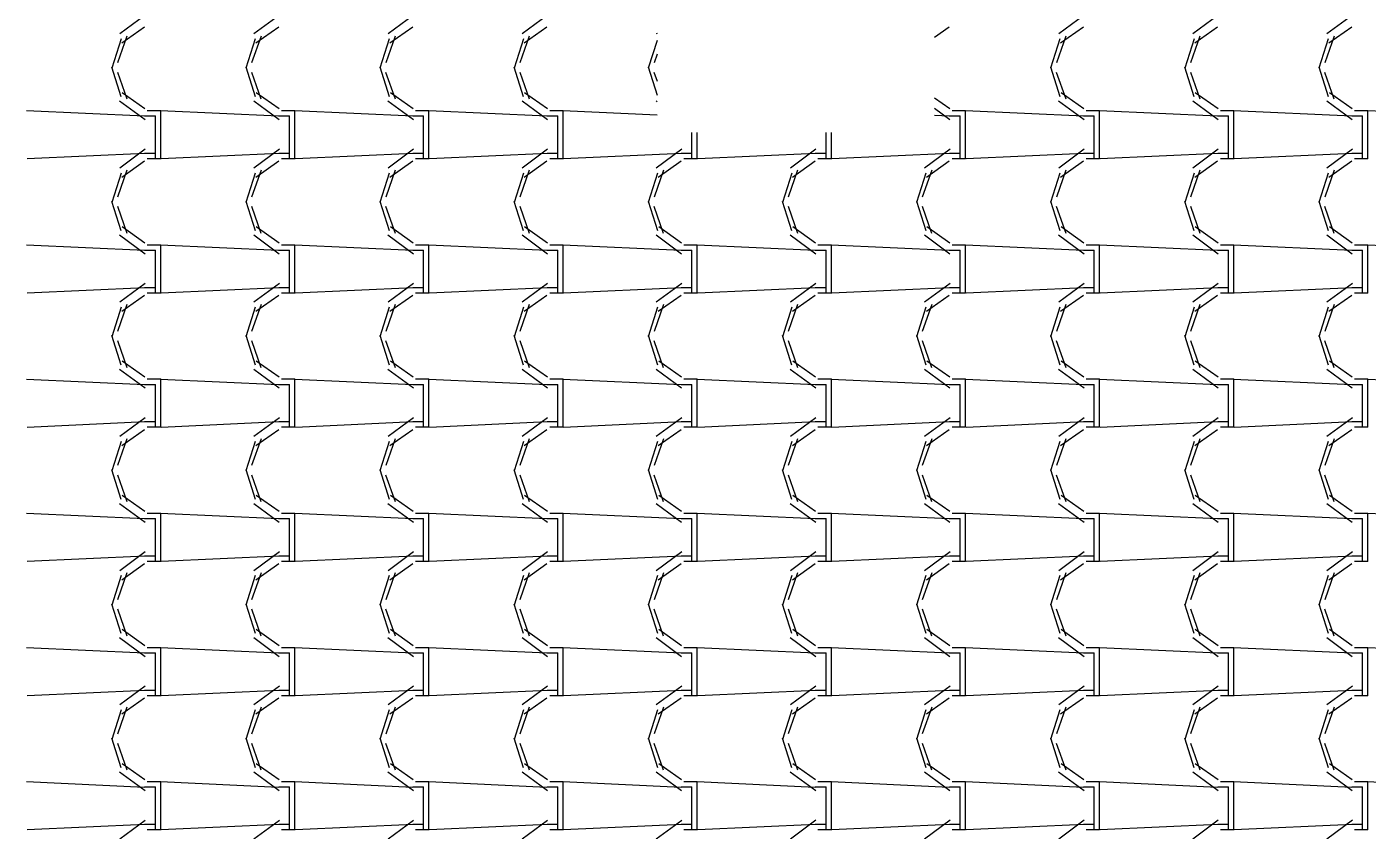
# Model space of a CAD drawing. Header units: millimetres. Extents: x -336 to -33, y -135 to 770.
# Drawn here: x -173.451 to -170.451, y 719.578 to 721.376 of the extents above; entities that cross this region are included whole.
import ezdxf

# ---------------------------------------------------------------- set-up
doc = ezdxf.new("R2010")
doc.units = ezdxf.units.MM
doc.header["$LTSCALE"] = 50
doc.header["$MEASUREMENT"] = 0
doc.layers.add('-HIDRO', color=8, linetype='CONTINUOUS')

msp = doc.modelspace()

# ---------------------------------------------------------------- linework, layer by layer
at = {"layer": '-HIDRO', "linetype": 'Continuous'}
for p, q in [((-173.1863, 721.4019), (-173.2433, 721.3599)), ((-172.8863, 721.4019), (-172.9433, 721.3599)), ((-172.5863, 721.4019), (-172.6433, 721.3599)), ((-172.2863, 721.4019), (-172.3433, 721.3599)), ((-171.0863, 721.4019), (-171.1433, 721.3599)), ((-170.7863, 721.4019), (-170.8433, 721.3599)), ((-170.4863, 721.4019), (-170.5433, 721.3599)), ((-173.1879, 721.3752), (-173.2389, 721.3392)), ((-172.8879, 721.3752), (-172.9389, 721.3392)), ((-172.5879, 721.3752), (-172.6389, 721.3392)), ((-172.2879, 721.3752), (-172.3389, 721.3392)), ((-171.3879, 721.3751), (-171.4214, 721.3515)), ((-171.0879, 721.3751), (-171.1389, 721.3391)), ((-170.7879, 721.3751), (-170.8389, 721.3391)), ((-170.4879, 721.3751), (-170.5389, 721.3391)), ((-173.2404, 721.3489), (-173.2614, 721.2829)), ((-173.2274, 721.3549), (-173.2484, 721.2949)), ((-172.9404, 721.3489), (-172.9614, 721.2829)), ((-172.9274, 721.3549), (-172.9484, 721.2949)), ((-172.6404, 721.3489), (-172.6614, 721.2829)), ((-172.6274, 721.3549), (-172.6484, 721.2949)), ((-172.3404, 721.3489), (-172.3614, 721.2829)), ((-172.3274, 721.3549), (-172.3484, 721.2949)), ((-172.0416, 721.3451), (-172.0614, 721.2829)), ((-172.0416, 721.3611), (-172.0433, 721.3599)), ((-171.1404, 721.3489), (-171.1614, 721.2829)), ((-171.1274, 721.355), (-171.1484, 721.295)), ((-170.8404, 721.3489), (-170.8614, 721.2829)), ((-170.8274, 721.355), (-170.8484, 721.295)), ((-170.5404, 721.3489), (-170.5614, 721.2829)), ((-170.5274, 721.355), (-170.5484, 721.295)), ((-172.0416, 721.3142), (-172.0484, 721.2949)), ((-173.2617, 721.2861), (-173.2407, 721.2201)), ((-173.2487, 721.2745), (-173.2277, 721.2145)), ((-172.9617, 721.2861), (-172.9407, 721.2201)), ((-172.9487, 721.2745), (-172.9277, 721.2145)), ((-172.6617, 721.2861), (-172.6407, 721.2201)), ((-172.6487, 721.2745), (-172.6277, 721.2145)), ((-172.3617, 721.2861), (-172.3407, 721.2201)), ((-172.3487, 721.2745), (-172.3277, 721.2145)), ((-172.0617, 721.2861), (-172.0416, 721.2232)), ((-172.0487, 721.2745), (-172.0416, 721.2543)), ((-171.1617, 721.2861), (-171.1407, 721.2201)), ((-171.1487, 721.2745), (-171.1277, 721.2145)), ((-170.8617, 721.2861), (-170.8407, 721.2201)), ((-170.8487, 721.2745), (-170.8277, 721.2145)), ((-170.5617, 721.2861), (-170.5407, 721.2201)), ((-170.5487, 721.2745), (-170.5277, 721.2145)), ((-173.2379, 721.229), (-173.1869, 721.193)), ((-172.9379, 721.229), (-172.8869, 721.193)), ((-172.6379, 721.229), (-172.5869, 721.193)), ((-172.3379, 721.229), (-172.2869, 721.193)), ((-171.4214, 721.2173), (-171.3869, 721.193)), ((-171.1379, 721.229), (-171.0869, 721.193)), ((-170.8379, 721.229), (-170.7869, 721.193)), ((-170.5379, 721.229), (-170.4869, 721.193)), ((-173.188, 721.1757), (-173.452, 721.1877)), ((-173.2436, 721.2105), (-173.1866, 721.1685)), ((-173.1817, 721.1885), (-173.1517, 721.1885)), ((-172.888, 721.1757), (-173.152, 721.1877)), ((-173.1517, 721.0925), (-173.1517, 721.1885)), ((-172.9436, 721.2105), (-172.8866, 721.1685)), ((-172.8817, 721.1885), (-172.8517, 721.1885)), ((-172.588, 721.1757), (-172.852, 721.1877)), ((-172.8517, 721.0925), (-172.8517, 721.1885)), ((-172.6436, 721.2105), (-172.5866, 721.1685)), ((-172.5817, 721.1885), (-172.5517, 721.1885)), ((-172.288, 721.1757), (-172.552, 721.1877)), ((-172.5517, 721.0925), (-172.5517, 721.1885)), ((-172.3436, 721.2105), (-172.2866, 721.1685)), ((-172.2817, 721.1885), (-172.2517, 721.1885)), ((-172.0416, 721.1781), (-172.252, 721.1877)), ((-172.2517, 721.0925), (-172.2517, 721.1885)), ((-172.0436, 721.2105), (-172.0416, 721.209)), ((-171.4214, 721.194), (-171.3866, 721.1684)), ((-171.3817, 721.1885), (-171.3517, 721.1885)), ((-171.088, 721.1757), (-171.352, 721.1877)), ((-171.3517, 721.0925), (-171.3517, 721.1885)), ((-171.1436, 721.2104), (-171.0866, 721.1684)), ((-171.0817, 721.1885), (-171.0517, 721.1885)), ((-170.788, 721.1757), (-171.052, 721.1877)), ((-171.0517, 721.0925), (-171.0517, 721.1885)), ((-170.8436, 721.2104), (-170.7866, 721.1684)), ((-170.7817, 721.1885), (-170.7517, 721.1885)), ((-170.488, 721.1757), (-170.752, 721.1877)), ((-170.7517, 721.0925), (-170.7517, 721.1885)), ((-170.5436, 721.2104), (-170.4866, 721.1684)), ((-170.4817, 721.1885), (-170.4517, 721.1885)), ((-170.188, 721.1757), (-170.452, 721.1877)), ((-170.4517, 721.0925), (-170.4517, 721.1885)), ((-173.1877, 721.1765), (-173.1637, 721.1765)), ((-173.1637, 721.0925), (-173.1637, 721.1765)), ((-172.8877, 721.1765), (-172.8637, 721.1765)), ((-172.8637, 721.0925), (-172.8637, 721.1765)), ((-172.5877, 721.1765), (-172.5637, 721.1765)), ((-172.5637, 721.0925), (-172.5637, 721.1765)), ((-172.2877, 721.1765), (-172.2637, 721.1765)), ((-172.2637, 721.0925), (-172.2637, 721.1765)), ((-171.388, 721.1757), (-171.4214, 721.1772)), ((-171.3877, 721.1765), (-171.3637, 721.1765)), ((-171.3637, 721.0925), (-171.3637, 721.1765)), ((-171.0877, 721.1765), (-171.0637, 721.1765)), ((-171.0637, 721.0925), (-171.0637, 721.1765)), ((-170.7877, 721.1765), (-170.7637, 721.1765)), ((-170.7637, 721.0925), (-170.7637, 721.1765)), ((-170.4877, 721.1765), (-170.4637, 721.1765)), ((-170.4637, 721.0925), (-170.4637, 721.1765)), ((-171.9637, 721.0925), (-171.9637, 721.1396)), ((-171.9517, 721.0925), (-171.9517, 721.1396)), ((-171.6637, 721.0925), (-171.6637, 721.1396)), ((-171.6517, 721.0925), (-171.6517, 721.1396)), ((-173.1865, 721.0924), (-173.4505, 721.0804)), ((-173.1863, 721.1019), (-173.2433, 721.0599)), ((-173.1637, 721.0925), (-173.1877, 721.0925)), ((-173.1637, 721.0805), (-173.1637, 721.0925)), ((-173.1517, 721.0805), (-173.1517, 721.0925)), ((-172.8865, 721.0924), (-173.1505, 721.0804)), ((-172.8863, 721.1019), (-172.9433, 721.0599)), ((-172.8637, 721.0925), (-172.8877, 721.0925)), ((-172.8637, 721.0805), (-172.8637, 721.0925)), ((-172.8517, 721.0805), (-172.8517, 721.0925)), ((-172.5865, 721.0924), (-172.8505, 721.0804)), ((-172.5863, 721.1019), (-172.6433, 721.0599)), ((-172.5637, 721.0925), (-172.5877, 721.0925)), ((-172.5637, 721.0805), (-172.5637, 721.0925)), ((-172.5517, 721.0805), (-172.5517, 721.0925)), ((-172.2865, 721.0924), (-172.5505, 721.0804)), ((-172.2863, 721.1019), (-172.3433, 721.0599)), ((-172.2637, 721.0925), (-172.2877, 721.0925)), ((-172.2637, 721.0805), (-172.2637, 721.0925)), ((-172.2517, 721.0805), (-172.2517, 721.0925)), ((-171.9865, 721.0924), (-172.2505, 721.0804)), ((-171.9863, 721.1019), (-172.0433, 721.0599)), ((-171.9637, 721.0925), (-171.9877, 721.0925)), ((-171.9637, 721.0805), (-171.9637, 721.0925)), ((-171.9517, 721.0805), (-171.9517, 721.0925)), ((-171.6865, 721.0924), (-171.9505, 721.0804)), ((-171.6863, 721.1019), (-171.7433, 721.0599)), ((-171.6637, 721.0925), (-171.6877, 721.0925)), ((-171.6637, 721.0805), (-171.6637, 721.0925)), ((-171.6517, 721.0805), (-171.6517, 721.0925)), ((-171.3865, 721.0924), (-171.6505, 721.0804)), ((-171.3863, 721.1019), (-171.4433, 721.0599)), ((-171.3637, 721.0925), (-171.3877, 721.0925)), ((-171.3637, 721.0805), (-171.3637, 721.0925)), ((-171.3517, 721.0805), (-171.3517, 721.0925)), ((-171.0865, 721.0924), (-171.3505, 721.0804)), ((-171.0863, 721.1019), (-171.1433, 721.0599)), ((-171.0637, 721.0925), (-171.0877, 721.0925)), ((-171.0637, 721.0805), (-171.0637, 721.0925)), ((-171.0517, 721.0805), (-171.0517, 721.0925)), ((-170.7865, 721.0924), (-171.0505, 721.0804)), ((-170.7863, 721.1019), (-170.8433, 721.0599)), ((-170.7637, 721.0925), (-170.7877, 721.0925)), ((-170.7637, 721.0805), (-170.7637, 721.0925)), ((-170.7517, 721.0805), (-170.7517, 721.0925)), ((-170.4865, 721.0924), (-170.7505, 721.0804)), ((-170.4863, 721.1019), (-170.5433, 721.0599)), ((-170.4637, 721.0925), (-170.4877, 721.0925)), ((-170.4637, 721.0805), (-170.4637, 721.0925)), ((-170.4517, 721.0805), (-170.4517, 721.0925)), ((-173.1879, 721.0752), (-173.2389, 721.0392)), ((-173.1517, 721.0805), (-173.1817, 721.0805)), ((-172.8879, 721.0752), (-172.9389, 721.0392)), ((-172.8517, 721.0805), (-172.8817, 721.0805)), ((-172.5879, 721.0752), (-172.6389, 721.0392)), ((-172.5517, 721.0805), (-172.5817, 721.0805)), ((-172.2879, 721.0751), (-172.3389, 721.0391)), ((-172.2517, 721.0805), (-172.2817, 721.0805)), ((-171.9879, 721.0751), (-172.0389, 721.0391)), ((-171.9517, 721.0805), (-171.9817, 721.0805)), ((-171.6879, 721.0751), (-171.7389, 721.0391)), ((-171.6517, 721.0805), (-171.6817, 721.0805)), ((-171.3879, 721.0751), (-171.4389, 721.0391)), ((-171.3517, 721.0805), (-171.3817, 721.0805)), ((-171.0879, 721.0751), (-171.1389, 721.0391)), ((-171.0517, 721.0805), (-171.0817, 721.0805)), ((-170.7879, 721.0751), (-170.8389, 721.0391)), ((-170.7517, 721.0805), (-170.7817, 721.0805)), ((-170.4879, 721.0751), (-170.5389, 721.0391)), ((-170.4517, 721.0805), (-170.4817, 721.0805)), ((-173.2404, 721.0489), (-173.2614, 720.9829)), ((-173.2274, 721.0549), (-173.2484, 720.9949)), ((-172.9404, 721.0489), (-172.9614, 720.9829)), ((-172.9274, 721.0549), (-172.9484, 720.9949)), ((-172.6404, 721.0489), (-172.6614, 720.9829)), ((-172.6274, 721.0549), (-172.6484, 720.9949)), ((-172.3404, 721.0489), (-172.3614, 720.9829)), ((-172.3274, 721.0549), (-172.3484, 720.9949)), ((-172.0404, 721.0489), (-172.0614, 720.9829)), ((-172.0274, 721.0549), (-172.0484, 720.9949)), ((-171.7404, 721.0489), (-171.7614, 720.9829)), ((-171.7274, 721.055), (-171.7484, 720.995)), ((-171.4404, 721.0489), (-171.4614, 720.9829)), ((-171.4274, 721.055), (-171.4484, 720.995)), ((-171.1404, 721.0489), (-171.1614, 720.9829)), ((-171.1274, 721.055), (-171.1484, 720.995)), ((-170.8404, 721.0489), (-170.8614, 720.9829)), ((-170.8274, 721.055), (-170.8484, 720.995)), ((-170.5404, 721.0489), (-170.5614, 720.9829)), ((-170.5274, 721.055), (-170.5484, 720.995)), ((-173.2617, 720.9861), (-173.2407, 720.9201)), ((-173.2487, 720.9745), (-173.2277, 720.9145)), ((-172.9617, 720.9861), (-172.9407, 720.9201)), ((-172.9487, 720.9745), (-172.9277, 720.9145)), ((-172.6617, 720.9861), (-172.6407, 720.9201)), ((-172.6487, 720.9745), (-172.6277, 720.9145)), ((-172.3617, 720.9861), (-172.3407, 720.9201)), ((-172.3487, 720.9745), (-172.3277, 720.9145)), ((-172.0617, 720.9861), (-172.0407, 720.9201)), ((-172.0487, 720.9745), (-172.0277, 720.9145)), ((-171.7617, 720.9861), (-171.7407, 720.9201)), ((-171.7487, 720.9745), (-171.7277, 720.9145)), ((-171.4617, 720.9861), (-171.4407, 720.9201)), ((-171.4487, 720.9745), (-171.4277, 720.9145)), ((-171.1617, 720.9861), (-171.1407, 720.9201)), ((-171.1487, 720.9745), (-171.1277, 720.9145)), ((-170.8617, 720.9861), (-170.8407, 720.9201)), ((-170.8487, 720.9745), (-170.8277, 720.9145)), ((-170.5617, 720.9861), (-170.5407, 720.9201)), ((-170.5487, 720.9745), (-170.5277, 720.9145)), ((-173.2379, 720.929), (-173.1869, 720.893)), ((-172.9379, 720.929), (-172.8869, 720.893)), ((-172.6379, 720.929), (-172.5869, 720.893)), ((-172.3379, 720.929), (-172.2869, 720.893)), ((-172.0379, 720.929), (-171.9869, 720.893)), ((-171.7379, 720.929), (-171.6869, 720.893)), ((-171.4379, 720.929), (-171.3869, 720.893)), ((-171.1379, 720.929), (-171.0869, 720.893)), ((-170.8379, 720.929), (-170.7869, 720.893)), ((-170.5379, 720.929), (-170.4869, 720.893)), ((-173.188, 720.8757), (-173.452, 720.8877)), ((-173.2436, 720.9105), (-173.1866, 720.8685)), ((-173.1817, 720.8885), (-173.1517, 720.8885)), ((-172.888, 720.8757), (-173.152, 720.8877)), ((-173.1517, 720.7925), (-173.1517, 720.8885)), ((-172.9436, 720.9105), (-172.8866, 720.8685)), ((-172.8817, 720.8885), (-172.8517, 720.8885)), ((-172.588, 720.8757), (-172.852, 720.8877)), ((-172.8517, 720.7925), (-172.8517, 720.8885)), ((-172.6436, 720.9105), (-172.5866, 720.8685)), ((-172.5817, 720.8885), (-172.5517, 720.8885)), ((-172.288, 720.8757), (-172.552, 720.8877)), ((-172.5517, 720.7925), (-172.5517, 720.8885)), ((-172.3436, 720.9105), (-172.2866, 720.8685)), ((-172.2817, 720.8885), (-172.2517, 720.8885)), ((-171.988, 720.8757), (-172.252, 720.8877)), ((-172.2517, 720.7925), (-172.2517, 720.8885)), ((-172.0436, 720.9105), (-171.9866, 720.8685)), ((-171.9817, 720.8885), (-171.9517, 720.8885)), ((-171.688, 720.8757), (-171.952, 720.8877)), ((-171.9517, 720.7925), (-171.9517, 720.8885)), ((-171.7436, 720.9105), (-171.6866, 720.8685)), ((-171.6817, 720.8885), (-171.6517, 720.8885)), ((-171.388, 720.8757), (-171.652, 720.8877)), ((-171.6517, 720.7925), (-171.6517, 720.8885)), ((-171.4436, 720.9105), (-171.3866, 720.8685)), ((-171.3817, 720.8885), (-171.3517, 720.8885)), ((-171.088, 720.8757), (-171.352, 720.8877)), ((-171.3517, 720.7925), (-171.3517, 720.8885)), ((-171.1436, 720.9104), (-171.0866, 720.8684)), ((-171.0817, 720.8885), (-171.0517, 720.8885)), ((-170.788, 720.8757), (-171.052, 720.8877)), ((-171.0517, 720.7925), (-171.0517, 720.8885)), ((-170.8436, 720.9104), (-170.7866, 720.8684)), ((-170.7817, 720.8885), (-170.7517, 720.8885)), ((-170.488, 720.8757), (-170.752, 720.8877)), ((-170.7517, 720.7925), (-170.7517, 720.8885)), ((-170.5436, 720.9104), (-170.4866, 720.8684)), ((-170.4817, 720.8885), (-170.4517, 720.8885)), ((-170.188, 720.8757), (-170.452, 720.8877)), ((-170.4517, 720.7925), (-170.4517, 720.8885)), ((-173.1877, 720.8765), (-173.1637, 720.8765)), ((-173.1637, 720.7925), (-173.1637, 720.8765)), ((-172.8877, 720.8765), (-172.8637, 720.8765)), ((-172.8637, 720.7925), (-172.8637, 720.8765)), ((-172.5877, 720.8765), (-172.5637, 720.8765)), ((-172.5637, 720.7925), (-172.5637, 720.8765)), ((-172.2877, 720.8765), (-172.2637, 720.8765)), ((-172.2637, 720.7925), (-172.2637, 720.8765)), ((-171.9877, 720.8765), (-171.9637, 720.8765)), ((-171.9637, 720.7925), (-171.9637, 720.8765)), ((-171.6877, 720.8765), (-171.6637, 720.8765)), ((-171.6637, 720.7925), (-171.6637, 720.8765)), ((-171.3877, 720.8765), (-171.3637, 720.8765)), ((-171.3637, 720.7925), (-171.3637, 720.8765)), ((-171.0877, 720.8765), (-171.0637, 720.8765)), ((-171.0637, 720.7925), (-171.0637, 720.8765)), ((-170.7877, 720.8765), (-170.7637, 720.8765)), ((-170.7637, 720.7925), (-170.7637, 720.8765)), ((-170.4877, 720.8765), (-170.4637, 720.8765)), ((-170.4637, 720.7925), (-170.4637, 720.8765)), ((-173.1865, 720.7924), (-173.4505, 720.7804)), ((-173.1863, 720.8019), (-173.2433, 720.7599)), ((-173.1637, 720.7925), (-173.1877, 720.7925)), ((-173.1637, 720.7805), (-173.1637, 720.7925)), ((-173.1517, 720.7805), (-173.1517, 720.7925)), ((-172.8865, 720.7924), (-173.1505, 720.7804)), ((-172.8863, 720.8019), (-172.9433, 720.7599)), ((-172.8637, 720.7925), (-172.8877, 720.7925)), ((-172.8637, 720.7805), (-172.8637, 720.7925)), ((-172.8517, 720.7805), (-172.8517, 720.7925)), ((-172.5865, 720.7924), (-172.8505, 720.7804)), ((-172.5863, 720.8019), (-172.6433, 720.7599)), ((-172.5637, 720.7925), (-172.5877, 720.7925)), ((-172.5637, 720.7805), (-172.5637, 720.7925)), ((-172.5517, 720.7805), (-172.5517, 720.7925)), ((-172.2865, 720.7924), (-172.5505, 720.7804)), ((-172.2863, 720.8019), (-172.3433, 720.7599)), ((-172.2637, 720.7925), (-172.2877, 720.7925)), ((-172.2637, 720.7805), (-172.2637, 720.7925)), ((-172.2517, 720.7805), (-172.2517, 720.7925)), ((-171.9865, 720.7924), (-172.2505, 720.7804)), ((-171.9863, 720.8019), (-172.0433, 720.7599)), ((-171.9637, 720.7925), (-171.9877, 720.7925)), ((-171.9637, 720.7805), (-171.9637, 720.7925)), ((-171.9517, 720.7805), (-171.9517, 720.7925)), ((-171.6865, 720.7924), (-171.9505, 720.7804)), ((-171.6863, 720.8019), (-171.7433, 720.7599)), ((-171.6637, 720.7925), (-171.6877, 720.7925)), ((-171.6637, 720.7805), (-171.6637, 720.7925)), ((-171.6517, 720.7805), (-171.6517, 720.7925)), ((-171.3865, 720.7924), (-171.6505, 720.7804)), ((-171.3863, 720.8019), (-171.4433, 720.7599)), ((-171.3637, 720.7925), (-171.3877, 720.7925)), ((-171.3637, 720.7805), (-171.3637, 720.7925)), ((-171.3517, 720.7805), (-171.3517, 720.7925)), ((-171.0865, 720.7924), (-171.3505, 720.7804)), ((-171.0863, 720.8019), (-171.1433, 720.7599)), ((-171.0637, 720.7925), (-171.0877, 720.7925)), ((-171.0637, 720.7805), (-171.0637, 720.7925)), ((-171.0517, 720.7805), (-171.0517, 720.7925)), ((-170.7865, 720.7924), (-171.0505, 720.7804)), ((-170.7863, 720.8019), (-170.8433, 720.7599)), ((-170.7637, 720.7925), (-170.7877, 720.7925)), ((-170.7637, 720.7805), (-170.7637, 720.7925)), ((-170.7517, 720.7805), (-170.7517, 720.7925)), ((-170.4865, 720.7924), (-170.7505, 720.7804)), ((-170.4863, 720.802), (-170.5433, 720.76)), ((-170.4637, 720.7925), (-170.4877, 720.7925)), ((-170.4637, 720.7805), (-170.4637, 720.7925)), ((-170.4517, 720.7805), (-170.4517, 720.7925)), ((-173.1879, 720.7752), (-173.2389, 720.7392)), ((-173.1517, 720.7805), (-173.1817, 720.7805)), ((-172.8879, 720.7752), (-172.9389, 720.7392)), ((-172.8517, 720.7805), (-172.8817, 720.7805)), ((-172.5879, 720.7751), (-172.6389, 720.7391)), ((-172.5517, 720.7805), (-172.5817, 720.7805)), ((-172.2879, 720.7751), (-172.3389, 720.7391)), ((-172.2517, 720.7805), (-172.2817, 720.7805)), ((-171.9879, 720.7751), (-172.0389, 720.7391)), ((-171.9517, 720.7805), (-171.9817, 720.7805)), ((-171.6879, 720.7751), (-171.7389, 720.7391)), ((-171.6517, 720.7805), (-171.6817, 720.7805)), ((-171.3879, 720.7751), (-171.4389, 720.7391)), ((-171.3517, 720.7805), (-171.3817, 720.7805)), ((-171.0879, 720.7751), (-171.1389, 720.7391)), ((-171.0517, 720.7805), (-171.0817, 720.7805)), ((-170.7879, 720.7751), (-170.8389, 720.7391)), ((-170.7517, 720.7805), (-170.7817, 720.7805)), ((-170.4879, 720.7751), (-170.5389, 720.7391)), ((-170.4517, 720.7805), (-170.4817, 720.7805)), ((-173.2404, 720.7489), (-173.2614, 720.6829)), ((-173.2274, 720.7549), (-173.2484, 720.6949)), ((-172.9404, 720.7489), (-172.9614, 720.6829)), ((-172.9274, 720.7549), (-172.9484, 720.6949)), ((-172.6404, 720.7489), (-172.6614, 720.6829)), ((-172.6274, 720.7549), (-172.6484, 720.6949)), ((-172.3404, 720.7489), (-172.3614, 720.6829)), ((-172.3274, 720.7549), (-172.3484, 720.6949)), ((-172.0404, 720.7489), (-172.0614, 720.6829)), ((-172.0274, 720.7549), (-172.0484, 720.6949)), ((-171.7404, 720.7489), (-171.7614, 720.6829)), ((-171.7274, 720.755), (-171.7484, 720.695)), ((-171.4404, 720.7489), (-171.4614, 720.6829)), ((-171.4274, 720.755), (-171.4484, 720.695)), ((-171.1404, 720.7489), (-171.1614, 720.6829)), ((-171.1274, 720.755), (-171.1484, 720.695)), ((-170.8404, 720.7489), (-170.8614, 720.6829)), ((-170.8274, 720.755), (-170.8484, 720.695)), ((-170.5404, 720.7489), (-170.5614, 720.6829)), ((-170.5274, 720.755), (-170.5484, 720.695)), ((-173.2617, 720.6861), (-173.2407, 720.6201)), ((-173.2487, 720.6745), (-173.2277, 720.6145)), ((-172.9617, 720.6861), (-172.9407, 720.6201)), ((-172.9487, 720.6745), (-172.9277, 720.6145)), ((-172.6617, 720.6861), (-172.6407, 720.6201)), ((-172.6487, 720.6745), (-172.6277, 720.6145)), ((-172.3617, 720.6861), (-172.3407, 720.6201)), ((-172.3487, 720.6745), (-172.3277, 720.6145)), ((-172.0617, 720.6861), (-172.0407, 720.6201)), ((-172.0487, 720.6745), (-172.0277, 720.6145)), ((-171.7617, 720.6861), (-171.7407, 720.6201)), ((-171.7487, 720.6745), (-171.7277, 720.6145)), ((-171.4617, 720.6861), (-171.4407, 720.6201)), ((-171.4487, 720.6745), (-171.4277, 720.6145)), ((-171.1617, 720.6861), (-171.1407, 720.6201)), ((-171.1487, 720.6745), (-171.1277, 720.6145)), ((-170.8617, 720.6861), (-170.8407, 720.6201)), ((-170.8487, 720.6745), (-170.8277, 720.6145)), ((-170.5617, 720.6861), (-170.5407, 720.6201)), ((-170.5487, 720.6745), (-170.5277, 720.6145)), ((-173.2379, 720.629), (-173.1869, 720.593)), ((-172.9379, 720.629), (-172.8869, 720.593)), ((-172.6379, 720.629), (-172.5869, 720.593)), ((-172.3379, 720.629), (-172.2869, 720.593)), ((-172.0379, 720.629), (-171.9869, 720.593)), ((-171.7379, 720.629), (-171.6869, 720.593)), ((-171.4379, 720.629), (-171.3869, 720.593)), ((-171.1379, 720.629), (-171.0869, 720.593)), ((-170.8379, 720.629), (-170.7869, 720.593)), ((-170.5379, 720.629), (-170.4869, 720.593)), ((-173.188, 720.5757), (-173.452, 720.5877)), ((-173.2436, 720.6105), (-173.1866, 720.5685)), ((-173.1817, 720.5885), (-173.1517, 720.5885)), ((-172.888, 720.5757), (-173.152, 720.5877)), ((-173.1517, 720.4925), (-173.1517, 720.5885)), ((-172.9436, 720.6105), (-172.8866, 720.5685)), ((-172.8817, 720.5885), (-172.8517, 720.5885)), ((-172.588, 720.5757), (-172.852, 720.5877)), ((-172.8517, 720.4925), (-172.8517, 720.5885)), ((-172.6436, 720.6105), (-172.5866, 720.5685)), ((-172.5817, 720.5885), (-172.5517, 720.5885)), ((-172.288, 720.5757), (-172.552, 720.5877)), ((-172.5517, 720.4925), (-172.5517, 720.5885)), ((-172.3436, 720.6105), (-172.2866, 720.5685)), ((-172.2817, 720.5885), (-172.2517, 720.5885)), ((-171.988, 720.5757), (-172.252, 720.5877)), ((-172.2517, 720.4925), (-172.2517, 720.5885)), ((-172.0436, 720.6105), (-171.9866, 720.5685)), ((-171.9817, 720.5885), (-171.9517, 720.5885)), ((-171.688, 720.5757), (-171.952, 720.5877)), ((-171.9517, 720.4925), (-171.9517, 720.5885)), ((-171.7436, 720.6105), (-171.6866, 720.5685)), ((-171.6817, 720.5885), (-171.6517, 720.5885)), ((-171.388, 720.5757), (-171.652, 720.5877)), ((-171.6517, 720.4925), (-171.6517, 720.5885)), ((-171.4436, 720.6105), (-171.3866, 720.5685)), ((-171.3817, 720.5885), (-171.3517, 720.5885)), ((-171.088, 720.5757), (-171.352, 720.5877)), ((-171.3517, 720.4925), (-171.3517, 720.5885)), ((-171.1436, 720.6105), (-171.0866, 720.5685)), ((-171.0817, 720.5885), (-171.0517, 720.5885)), ((-170.788, 720.5757), (-171.052, 720.5877)), ((-171.0517, 720.4925), (-171.0517, 720.5885)), ((-170.8436, 720.6104), (-170.7866, 720.5685)), ((-170.7817, 720.5885), (-170.7517, 720.5885)), ((-170.488, 720.5757), (-170.752, 720.5877)), ((-170.7517, 720.4925), (-170.7517, 720.5885)), ((-170.5436, 720.6104), (-170.4866, 720.5684)), ((-170.4817, 720.5885), (-170.4517, 720.5885)), ((-170.188, 720.5757), (-170.452, 720.5877)), ((-170.4517, 720.4925), (-170.4517, 720.5885)), ((-173.1877, 720.5765), (-173.1637, 720.5765)), ((-173.1637, 720.4925), (-173.1637, 720.5765)), ((-172.8877, 720.5765), (-172.8637, 720.5765)), ((-172.8637, 720.4925), (-172.8637, 720.5765)), ((-172.5877, 720.5765), (-172.5637, 720.5765)), ((-172.5637, 720.4925), (-172.5637, 720.5765)), ((-172.2877, 720.5765), (-172.2637, 720.5765)), ((-172.2637, 720.4925), (-172.2637, 720.5765)), ((-171.9877, 720.5765), (-171.9637, 720.5765)), ((-171.9637, 720.4925), (-171.9637, 720.5765)), ((-171.6877, 720.5765), (-171.6637, 720.5765)), ((-171.6637, 720.4925), (-171.6637, 720.5765)), ((-171.3877, 720.5765), (-171.3637, 720.5765)), ((-171.3637, 720.4925), (-171.3637, 720.5765)), ((-171.0877, 720.5765), (-171.0637, 720.5765)), ((-171.0637, 720.4925), (-171.0637, 720.5765)), ((-170.7877, 720.5765), (-170.7637, 720.5765)), ((-170.7637, 720.4925), (-170.7637, 720.5765)), ((-170.4877, 720.5765), (-170.4637, 720.5765)), ((-170.4637, 720.4925), (-170.4637, 720.5765)), ((-173.1865, 720.4924), (-173.4505, 720.4804)), ((-173.1863, 720.5019), (-173.2433, 720.4599)), ((-173.1637, 720.4925), (-173.1877, 720.4925)), ((-173.1637, 720.4805), (-173.1637, 720.4925)), ((-173.1517, 720.4805), (-173.1517, 720.4925)), ((-172.8865, 720.4924), (-173.1505, 720.4804)), ((-172.8863, 720.5019), (-172.9433, 720.4599)), ((-172.8637, 720.4925), (-172.8877, 720.4925)), ((-172.8637, 720.4805), (-172.8637, 720.4925)), ((-172.8517, 720.4805), (-172.8517, 720.4925)), ((-172.5865, 720.4924), (-172.8505, 720.4804)), ((-172.5863, 720.5019), (-172.6433, 720.4599)), ((-172.5637, 720.4925), (-172.5877, 720.4925)), ((-172.5637, 720.4805), (-172.5637, 720.4925)), ((-172.5517, 720.4805), (-172.5517, 720.4925)), ((-172.2865, 720.4924), (-172.5505, 720.4804)), ((-172.2863, 720.5019), (-172.3433, 720.4599)), ((-172.2637, 720.4925), (-172.2877, 720.4925)), ((-172.2637, 720.4805), (-172.2637, 720.4925)), ((-172.2517, 720.4805), (-172.2517, 720.4925)), ((-171.9865, 720.4924), (-172.2505, 720.4804)), ((-171.9863, 720.5019), (-172.0433, 720.4599)), ((-171.9637, 720.4925), (-171.9877, 720.4925)), ((-171.9637, 720.4805), (-171.9637, 720.4925)), ((-171.9517, 720.4805), (-171.9517, 720.4925)), ((-171.6865, 720.4924), (-171.9505, 720.4804)), ((-171.6863, 720.5019), (-171.7433, 720.4599)), ((-171.6637, 720.4925), (-171.6877, 720.4925)), ((-171.6637, 720.4805), (-171.6637, 720.4925)), ((-171.6517, 720.4805), (-171.6517, 720.4925)), ((-171.3865, 720.4924), (-171.6505, 720.4804)), ((-171.3863, 720.5019), (-171.4433, 720.4599)), ((-171.3637, 720.4925), (-171.3877, 720.4925)), ((-171.3637, 720.4805), (-171.3637, 720.4925)), ((-171.3517, 720.4805), (-171.3517, 720.4925)), ((-171.0865, 720.4924), (-171.3505, 720.4804)), ((-171.0863, 720.5019), (-171.1433, 720.4599)), ((-171.0637, 720.4925), (-171.0877, 720.4925)), ((-171.0637, 720.4805), (-171.0637, 720.4925)), ((-171.0517, 720.4805), (-171.0517, 720.4925)), ((-170.7865, 720.4924), (-171.0505, 720.4804)), ((-170.7863, 720.502), (-170.8433, 720.46)), ((-170.7637, 720.4925), (-170.7877, 720.4925)), ((-170.7637, 720.4805), (-170.7637, 720.4925)), ((-170.7517, 720.4805), (-170.7517, 720.4925)), ((-170.4865, 720.4924), (-170.7505, 720.4804)), ((-170.4863, 720.502), (-170.5433, 720.46)), ((-170.4637, 720.4925), (-170.4877, 720.4925)), ((-170.4637, 720.4805), (-170.4637, 720.4925)), ((-170.4517, 720.4805), (-170.4517, 720.4925)), ((-173.1879, 720.4751), (-173.2389, 720.4391)), ((-173.1517, 720.4805), (-173.1817, 720.4805)), ((-172.8879, 720.4751), (-172.9389, 720.4391)), ((-172.8517, 720.4805), (-172.8817, 720.4805)), ((-172.5879, 720.4751), (-172.6389, 720.4391)), ((-172.5517, 720.4805), (-172.5817, 720.4805)), ((-172.2879, 720.4751), (-172.3389, 720.4391)), ((-172.2517, 720.4805), (-172.2817, 720.4805)), ((-171.9879, 720.4751), (-172.0389, 720.4391)), ((-171.9517, 720.4805), (-171.9817, 720.4805)), ((-171.6879, 720.4751), (-171.7389, 720.4391)), ((-171.6517, 720.4805), (-171.6817, 720.4805)), ((-171.3879, 720.4751), (-171.4389, 720.4391)), ((-171.3517, 720.4805), (-171.3817, 720.4805)), ((-171.0879, 720.4751), (-171.1389, 720.4391)), ((-171.0517, 720.4805), (-171.0817, 720.4805)), ((-170.7879, 720.4751), (-170.8389, 720.4391)), ((-170.7517, 720.4805), (-170.7817, 720.4805)), ((-170.4879, 720.4751), (-170.5389, 720.4391)), ((-170.4517, 720.4805), (-170.4817, 720.4805)), ((-173.2404, 720.4489), (-173.2614, 720.3829)), ((-173.2274, 720.4549), (-173.2484, 720.3949)), ((-172.9404, 720.4489), (-172.9614, 720.3829)), ((-172.9274, 720.4549), (-172.9484, 720.3949)), ((-172.6404, 720.4489), (-172.6614, 720.3829)), ((-172.6274, 720.4549), (-172.6484, 720.3949)), ((-172.3404, 720.4489), (-172.3614, 720.3829)), ((-172.3274, 720.4549), (-172.3484, 720.3949)), ((-172.0404, 720.4489), (-172.0614, 720.3829)), ((-172.0274, 720.455), (-172.0484, 720.395)), ((-171.7404, 720.4489), (-171.7614, 720.3829)), ((-171.7274, 720.455), (-171.7484, 720.395)), ((-171.4404, 720.4489), (-171.4614, 720.3829)), ((-171.4274, 720.455), (-171.4484, 720.395)), ((-171.1404, 720.4489), (-171.1614, 720.3829)), ((-171.1274, 720.455), (-171.1484, 720.395)), ((-170.8404, 720.4489), (-170.8614, 720.3829)), ((-170.8274, 720.455), (-170.8484, 720.395)), ((-170.5404, 720.4489), (-170.5614, 720.3829)), ((-170.5274, 720.455), (-170.5484, 720.395)), ((-173.2617, 720.3861), (-173.2407, 720.3201)), ((-173.2487, 720.3745), (-173.2277, 720.3145)), ((-172.9617, 720.3861), (-172.9407, 720.3201)), ((-172.9487, 720.3745), (-172.9277, 720.3145)), ((-172.6617, 720.3861), (-172.6407, 720.3201)), ((-172.6487, 720.3745), (-172.6277, 720.3145)), ((-172.3617, 720.3861), (-172.3407, 720.3201)), ((-172.3487, 720.3745), (-172.3277, 720.3145)), ((-172.0617, 720.3861), (-172.0407, 720.3201)), ((-172.0487, 720.3745), (-172.0277, 720.3145)), ((-171.7617, 720.3861), (-171.7407, 720.3201)), ((-171.7487, 720.3745), (-171.7277, 720.3145)), ((-171.4617, 720.3861), (-171.4407, 720.3201)), ((-171.4487, 720.3745), (-171.4277, 720.3145)), ((-171.1617, 720.3861), (-171.1407, 720.3201)), ((-171.1487, 720.3745), (-171.1277, 720.3145)), ((-170.8617, 720.3861), (-170.8407, 720.3201)), ((-170.8487, 720.3745), (-170.8277, 720.3145)), ((-170.5617, 720.3861), (-170.5407, 720.3201)), ((-170.5487, 720.3745), (-170.5277, 720.3145)), ((-173.2379, 720.329), (-173.1869, 720.293)), ((-172.9379, 720.329), (-172.8869, 720.293)), ((-172.6379, 720.329), (-172.5869, 720.293)), ((-172.3379, 720.329), (-172.2869, 720.293)), ((-172.0379, 720.329), (-171.9869, 720.293)), ((-171.7379, 720.329), (-171.6869, 720.293)), ((-171.4379, 720.329), (-171.3869, 720.293)), ((-171.1379, 720.329), (-171.0869, 720.293)), ((-170.8379, 720.329), (-170.7869, 720.293)), ((-170.5379, 720.329), (-170.4869, 720.293)), ((-173.188, 720.2757), (-173.452, 720.2877)), ((-173.2436, 720.3105), (-173.1866, 720.2685)), ((-173.1817, 720.2885), (-173.1517, 720.2885)), ((-172.888, 720.2757), (-173.152, 720.2877)), ((-173.1517, 720.1925), (-173.1517, 720.2885)), ((-172.9436, 720.3105), (-172.8866, 720.2685)), ((-172.8817, 720.2885), (-172.8517, 720.2885)), ((-172.588, 720.2757), (-172.852, 720.2877)), ((-172.8517, 720.1925), (-172.8517, 720.2885)), ((-172.6436, 720.3105), (-172.5866, 720.2685)), ((-172.5817, 720.2885), (-172.5517, 720.2885)), ((-172.288, 720.2757), (-172.552, 720.2877)), ((-172.5517, 720.1925), (-172.5517, 720.2885)), ((-172.3436, 720.3105), (-172.2866, 720.2685)), ((-172.2817, 720.2885), (-172.2517, 720.2885)), ((-171.988, 720.2757), (-172.252, 720.2877)), ((-172.2517, 720.1925), (-172.2517, 720.2885)), ((-172.0436, 720.3105), (-171.9866, 720.2685)), ((-171.9817, 720.2885), (-171.9517, 720.2885)), ((-171.688, 720.2757), (-171.952, 720.2877)), ((-171.9517, 720.1925), (-171.9517, 720.2885)), ((-171.7436, 720.3105), (-171.6866, 720.2685)), ((-171.6817, 720.2885), (-171.6517, 720.2885)), ((-171.388, 720.2757), (-171.652, 720.2877)), ((-171.6517, 720.1925), (-171.6517, 720.2885)), ((-171.4436, 720.3105), (-171.3866, 720.2685)), ((-171.3817, 720.2885), (-171.3517, 720.2885)), ((-171.088, 720.2757), (-171.352, 720.2877)), ((-171.3517, 720.1925), (-171.3517, 720.2885)), ((-171.1436, 720.3105), (-171.0866, 720.2685)), ((-171.0817, 720.2885), (-171.0517, 720.2885)), ((-170.788, 720.2757), (-171.052, 720.2877)), ((-171.0517, 720.1925), (-171.0517, 720.2885)), ((-170.8436, 720.3105), (-170.7866, 720.2685)), ((-170.7817, 720.2885), (-170.7517, 720.2885)), ((-170.488, 720.2757), (-170.752, 720.2877)), ((-170.7517, 720.1925), (-170.7517, 720.2885)), ((-170.5436, 720.3105), (-170.4866, 720.2685)), ((-170.4817, 720.2885), (-170.4517, 720.2885)), ((-170.188, 720.2757), (-170.452, 720.2877)), ((-170.4517, 720.1925), (-170.4517, 720.2885)), ((-173.1877, 720.2765), (-173.1637, 720.2765)), ((-173.1637, 720.1925), (-173.1637, 720.2765)), ((-172.8877, 720.2765), (-172.8637, 720.2765)), ((-172.8637, 720.1925), (-172.8637, 720.2765)), ((-172.5877, 720.2765), (-172.5637, 720.2765)), ((-172.5637, 720.1925), (-172.5637, 720.2765)), ((-172.2877, 720.2765), (-172.2637, 720.2765)), ((-172.2637, 720.1925), (-172.2637, 720.2765)), ((-171.9877, 720.2765), (-171.9637, 720.2765)), ((-171.9637, 720.1925), (-171.9637, 720.2765)), ((-171.6877, 720.2765), (-171.6637, 720.2765)), ((-171.6637, 720.1925), (-171.6637, 720.2765)), ((-171.3877, 720.2765), (-171.3637, 720.2765)), ((-171.3637, 720.1925), (-171.3637, 720.2765)), ((-171.0877, 720.2765), (-171.0637, 720.2765)), ((-171.0637, 720.1925), (-171.0637, 720.2765)), ((-170.7877, 720.2765), (-170.7637, 720.2765)), ((-170.7637, 720.1925), (-170.7637, 720.2765)), ((-170.4877, 720.2765), (-170.4637, 720.2765)), ((-170.4637, 720.1925), (-170.4637, 720.2765)), ((-173.1865, 720.1924), (-173.4505, 720.1804)), ((-173.1863, 720.2019), (-173.2433, 720.1599)), ((-173.1637, 720.1925), (-173.1877, 720.1925)), ((-173.1637, 720.1805), (-173.1637, 720.1925)), ((-173.1517, 720.1805), (-173.1517, 720.1925)), ((-172.8865, 720.1924), (-173.1505, 720.1804)), ((-172.8863, 720.2019), (-172.9433, 720.1599)), ((-172.8637, 720.1925), (-172.8877, 720.1925)), ((-172.8637, 720.1805), (-172.8637, 720.1925)), ((-172.8517, 720.1805), (-172.8517, 720.1925)), ((-172.5865, 720.1924), (-172.8505, 720.1804)), ((-172.5863, 720.2019), (-172.6433, 720.1599)), ((-172.5637, 720.1925), (-172.5877, 720.1925)), ((-172.5637, 720.1805), (-172.5637, 720.1925)), ((-172.5517, 720.1805), (-172.5517, 720.1925)), ((-172.2865, 720.1924), (-172.5505, 720.1804)), ((-172.2863, 720.2019), (-172.3433, 720.1599)), ((-172.2637, 720.1925), (-172.2877, 720.1925)), ((-172.2637, 720.1805), (-172.2637, 720.1925)), ((-172.2517, 720.1805), (-172.2517, 720.1925)), ((-171.9865, 720.1924), (-172.2505, 720.1804)), ((-171.9863, 720.2019), (-172.0433, 720.1599)), ((-171.9637, 720.1925), (-171.9877, 720.1925)), ((-171.9637, 720.1805), (-171.9637, 720.1925)), ((-171.9517, 720.1805), (-171.9517, 720.1925)), ((-171.6865, 720.1924), (-171.9505, 720.1804)), ((-171.6863, 720.2019), (-171.7433, 720.1599)), ((-171.6637, 720.1925), (-171.6877, 720.1925)), ((-171.6637, 720.1805), (-171.6637, 720.1925)), ((-171.6517, 720.1805), (-171.6517, 720.1925)), ((-171.3865, 720.1924), (-171.6505, 720.1804)), ((-171.3863, 720.2019), (-171.4433, 720.1599)), ((-171.3637, 720.1925), (-171.3877, 720.1925)), ((-171.3637, 720.1805), (-171.3637, 720.1925)), ((-171.3517, 720.1805), (-171.3517, 720.1925)), ((-171.0865, 720.1924), (-171.3505, 720.1804)), ((-171.0863, 720.202), (-171.1433, 720.16)), ((-171.0637, 720.1925), (-171.0877, 720.1925)), ((-171.0637, 720.1805), (-171.0637, 720.1925)), ((-171.0517, 720.1805), (-171.0517, 720.1925)), ((-170.7865, 720.1924), (-171.0505, 720.1804)), ((-170.7863, 720.202), (-170.8433, 720.16)), ((-170.7637, 720.1925), (-170.7877, 720.1925)), ((-170.7637, 720.1805), (-170.7637, 720.1925)), ((-170.7517, 720.1805), (-170.7517, 720.1925)), ((-170.4865, 720.1924), (-170.7505, 720.1804)), ((-170.4863, 720.202), (-170.5433, 720.16)), ((-170.4637, 720.1925), (-170.4877, 720.1925)), ((-170.4637, 720.1805), (-170.4637, 720.1925)), ((-170.4517, 720.1805), (-170.4517, 720.1925)), ((-173.1879, 720.1751), (-173.2389, 720.1391)), ((-173.1517, 720.1805), (-173.1817, 720.1805)), ((-172.8879, 720.1751), (-172.9389, 720.1391)), ((-172.8517, 720.1805), (-172.8817, 720.1805)), ((-172.5879, 720.1751), (-172.6389, 720.1391)), ((-172.5517, 720.1805), (-172.5817, 720.1805)), ((-172.2879, 720.1751), (-172.3389, 720.1391)), ((-172.2517, 720.1805), (-172.2817, 720.1805)), ((-171.9879, 720.1751), (-172.0389, 720.1391)), ((-171.9517, 720.1805), (-171.9817, 720.1805)), ((-171.6879, 720.1751), (-171.7389, 720.1391)), ((-171.6517, 720.1805), (-171.6817, 720.1805)), ((-171.3879, 720.1751), (-171.4389, 720.1391)), ((-171.3517, 720.1805), (-171.3817, 720.1805)), ((-171.0879, 720.1751), (-171.1389, 720.1391)), ((-171.0517, 720.1805), (-171.0817, 720.1805)), ((-170.7879, 720.1751), (-170.8389, 720.1391)), ((-170.7517, 720.1805), (-170.7817, 720.1805)), ((-170.4879, 720.1751), (-170.5389, 720.1391)), ((-170.4517, 720.1805), (-170.4817, 720.1805)), ((-173.2404, 720.1489), (-173.2614, 720.0829)), ((-173.2274, 720.1549), (-173.2484, 720.0949)), ((-172.9404, 720.1489), (-172.9614, 720.0829)), ((-172.9274, 720.1549), (-172.9484, 720.0949)), ((-172.6404, 720.1489), (-172.6614, 720.0829)), ((-172.6274, 720.1549), (-172.6484, 720.0949)), ((-172.3404, 720.1489), (-172.3614, 720.0829)), ((-172.3274, 720.1549), (-172.3484, 720.0949)), ((-172.0404, 720.1489), (-172.0614, 720.0829)), ((-172.0274, 720.155), (-172.0484, 720.095)), ((-171.7404, 720.1489), (-171.7614, 720.0829)), ((-171.7274, 720.155), (-171.7484, 720.095)), ((-171.4404, 720.1489), (-171.4614, 720.0829)), ((-171.4274, 720.155), (-171.4484, 720.095)), ((-171.1404, 720.1489), (-171.1614, 720.0829)), ((-171.1274, 720.155), (-171.1484, 720.095)), ((-170.8404, 720.1489), (-170.8614, 720.0829)), ((-170.8274, 720.155), (-170.8484, 720.095)), ((-170.5404, 720.1489), (-170.5614, 720.0829)), ((-170.5274, 720.155), (-170.5484, 720.095)), ((-173.2617, 720.0861), (-173.2407, 720.0201)), ((-173.2487, 720.0745), (-173.2277, 720.0145)), ((-172.9617, 720.0861), (-172.9407, 720.0201)), ((-172.9487, 720.0745), (-172.9277, 720.0145)), ((-172.6617, 720.0861), (-172.6407, 720.0201)), ((-172.6487, 720.0745), (-172.6277, 720.0145)), ((-172.3617, 720.0861), (-172.3407, 720.0201)), ((-172.3487, 720.0745), (-172.3277, 720.0145)), ((-172.0617, 720.0861), (-172.0407, 720.0201)), ((-172.0487, 720.0745), (-172.0277, 720.0145)), ((-171.7617, 720.0861), (-171.7407, 720.0201)), ((-171.7487, 720.0745), (-171.7277, 720.0145)), ((-171.4617, 720.0861), (-171.4407, 720.0201)), ((-171.4487, 720.0745), (-171.4277, 720.0145)), ((-171.1617, 720.0861), (-171.1407, 720.0201)), ((-171.1487, 720.0745), (-171.1277, 720.0145)), ((-170.8617, 720.0861), (-170.8407, 720.0201)), ((-170.8487, 720.0745), (-170.8277, 720.0145)), ((-170.5617, 720.0861), (-170.5407, 720.0201)), ((-170.5487, 720.0745), (-170.5277, 720.0145)), ((-173.2379, 720.029), (-173.1869, 719.993)), ((-172.9379, 720.029), (-172.8869, 719.993)), ((-172.6379, 720.029), (-172.5869, 719.993)), ((-172.3379, 720.029), (-172.2869, 719.993)), ((-172.0379, 720.029), (-171.9869, 719.993)), ((-171.7379, 720.029), (-171.6869, 719.993)), ((-171.4379, 720.029), (-171.3869, 719.993)), ((-171.1379, 720.029), (-171.0869, 719.993)), ((-170.8379, 720.029), (-170.7869, 719.993)), ((-170.5379, 720.029), (-170.4869, 719.993)), ((-173.188, 719.9757), (-173.452, 719.9877)), ((-173.2436, 720.0105), (-173.1866, 719.9685)), ((-173.1817, 719.9885), (-173.1517, 719.9885)), ((-172.888, 719.9757), (-173.152, 719.9877)), ((-173.1517, 719.8925), (-173.1517, 719.9885)), ((-172.9436, 720.0105), (-172.8866, 719.9685)), ((-172.8817, 719.9885), (-172.8517, 719.9885)), ((-172.588, 719.9757), (-172.852, 719.9877)), ((-172.8517, 719.8925), (-172.8517, 719.9885)), ((-172.6436, 720.0105), (-172.5866, 719.9685)), ((-172.5817, 719.9885), (-172.5517, 719.9885)), ((-172.288, 719.9757), (-172.552, 719.9877)), ((-172.5517, 719.8925), (-172.5517, 719.9885)), ((-172.3436, 720.0105), (-172.2866, 719.9685)), ((-172.2817, 719.9885), (-172.2517, 719.9885)), ((-171.988, 719.9757), (-172.252, 719.9877)), ((-172.2517, 719.8925), (-172.2517, 719.9885)), ((-172.0436, 720.0105), (-171.9866, 719.9685)), ((-171.9817, 719.9885), (-171.9517, 719.9885)), ((-171.688, 719.9757), (-171.952, 719.9877)), ((-171.9517, 719.8925), (-171.9517, 719.9885)), ((-171.7436, 720.0105), (-171.6866, 719.9685)), ((-171.6817, 719.9885), (-171.6517, 719.9885)), ((-171.388, 719.9757), (-171.652, 719.9877)), ((-171.6517, 719.8925), (-171.6517, 719.9885)), ((-171.4436, 720.0105), (-171.3866, 719.9685)), ((-171.3817, 719.9885), (-171.3517, 719.9885)), ((-171.088, 719.9757), (-171.352, 719.9877)), ((-171.3517, 719.8925), (-171.3517, 719.9885)), ((-171.1436, 720.0105), (-171.0866, 719.9685)), ((-171.0817, 719.9885), (-171.0517, 719.9885)), ((-170.788, 719.9757), (-171.052, 719.9877)), ((-171.0517, 719.8925), (-171.0517, 719.9885)), ((-170.8436, 720.0105), (-170.7866, 719.9685)), ((-170.7817, 719.9885), (-170.7517, 719.9885)), ((-170.488, 719.9757), (-170.752, 719.9877)), ((-170.7517, 719.8925), (-170.7517, 719.9885)), ((-170.5436, 720.0105), (-170.4866, 719.9685)), ((-170.4817, 719.9885), (-170.4517, 719.9885)), ((-170.188, 719.9757), (-170.452, 719.9877)), ((-170.4517, 719.8925), (-170.4517, 719.9885)), ((-173.1877, 719.9765), (-173.1637, 719.9765)), ((-173.1637, 719.8925), (-173.1637, 719.9765)), ((-172.8877, 719.9765), (-172.8637, 719.9765)), ((-172.8637, 719.8925), (-172.8637, 719.9765)), ((-172.5877, 719.9765), (-172.5637, 719.9765)), ((-172.5637, 719.8925), (-172.5637, 719.9765)), ((-172.2877, 719.9765), (-172.2637, 719.9765)), ((-172.2637, 719.8925), (-172.2637, 719.9765)), ((-171.9877, 719.9765), (-171.9637, 719.9765)), ((-171.9637, 719.8925), (-171.9637, 719.9765)), ((-171.6877, 719.9765), (-171.6637, 719.9765)), ((-171.6637, 719.8925), (-171.6637, 719.9765)), ((-171.3877, 719.9765), (-171.3637, 719.9765)), ((-171.3637, 719.8925), (-171.3637, 719.9765)), ((-171.0877, 719.9765), (-171.0637, 719.9765)), ((-171.0637, 719.8925), (-171.0637, 719.9765)), ((-170.7877, 719.9765), (-170.7637, 719.9765)), ((-170.7637, 719.8925), (-170.7637, 719.9765)), ((-170.4877, 719.9765), (-170.4637, 719.9765)), ((-170.4637, 719.8925), (-170.4637, 719.9765)), ((-173.1865, 719.8924), (-173.4505, 719.8804)), ((-173.1863, 719.9019), (-173.2433, 719.8599)), ((-173.1637, 719.8925), (-173.1877, 719.8925)), ((-173.1637, 719.8805), (-173.1637, 719.8925)), ((-173.1517, 719.8805), (-173.1517, 719.8925)), ((-172.8865, 719.8924), (-173.1505, 719.8804)), ((-172.8863, 719.9019), (-172.9433, 719.8599)), ((-172.8637, 719.8925), (-172.8877, 719.8925)), ((-172.8637, 719.8805), (-172.8637, 719.8925)), ((-172.8517, 719.8805), (-172.8517, 719.8925)), ((-172.5865, 719.8924), (-172.8505, 719.8804)), ((-172.5863, 719.9019), (-172.6433, 719.8599)), ((-172.5637, 719.8925), (-172.5877, 719.8925)), ((-172.5637, 719.8805), (-172.5637, 719.8925)), ((-172.5517, 719.8805), (-172.5517, 719.8925)), ((-172.2865, 719.8924), (-172.5505, 719.8804)), ((-172.2863, 719.9019), (-172.3433, 719.8599)), ((-172.2637, 719.8925), (-172.2877, 719.8925)), ((-172.2637, 719.8805), (-172.2637, 719.8925)), ((-172.2517, 719.8805), (-172.2517, 719.8925)), ((-171.9865, 719.8924), (-172.2505, 719.8804)), ((-171.9863, 719.9019), (-172.0433, 719.8599)), ((-171.9637, 719.8925), (-171.9877, 719.8925)), ((-171.9637, 719.8805), (-171.9637, 719.8925)), ((-171.9517, 719.8805), (-171.9517, 719.8925)), ((-171.6865, 719.8924), (-171.9505, 719.8804)), ((-171.6863, 719.9019), (-171.7433, 719.8599)), ((-171.6637, 719.8925), (-171.6877, 719.8925)), ((-171.6637, 719.8805), (-171.6637, 719.8925)), ((-171.6517, 719.8805), (-171.6517, 719.8925)), ((-171.3865, 719.8924), (-171.6505, 719.8804)), ((-171.3863, 719.902), (-171.4433, 719.86)), ((-171.3637, 719.8925), (-171.3877, 719.8925)), ((-171.3637, 719.8805), (-171.3637, 719.8925)), ((-171.3517, 719.8805), (-171.3517, 719.8925)), ((-171.0865, 719.8924), (-171.3505, 719.8804)), ((-171.0863, 719.902), (-171.1433, 719.86)), ((-171.0637, 719.8925), (-171.0877, 719.8925)), ((-171.0637, 719.8805), (-171.0637, 719.8925)), ((-171.0517, 719.8805), (-171.0517, 719.8925)), ((-170.7865, 719.8924), (-171.0505, 719.8804)), ((-170.7863, 719.902), (-170.8433, 719.86)), ((-170.7637, 719.8925), (-170.7877, 719.8925)), ((-170.7637, 719.8805), (-170.7637, 719.8925)), ((-170.7517, 719.8805), (-170.7517, 719.8925)), ((-170.4865, 719.8924), (-170.7505, 719.8804)), ((-170.4863, 719.902), (-170.5433, 719.86)), ((-170.4637, 719.8925), (-170.4877, 719.8925)), ((-170.4637, 719.8805), (-170.4637, 719.8925)), ((-170.4517, 719.8805), (-170.4517, 719.8925)), ((-173.1879, 719.8751), (-173.2389, 719.8391)), ((-173.1517, 719.8805), (-173.1817, 719.8805)), ((-172.8879, 719.8751), (-172.9389, 719.8391)), ((-172.8517, 719.8805), (-172.8817, 719.8805)), ((-172.5879, 719.8751), (-172.6389, 719.8391)), ((-172.5517, 719.8805), (-172.5817, 719.8805)), ((-172.2879, 719.8751), (-172.3389, 719.8391)), ((-172.2517, 719.8805), (-172.2817, 719.8805)), ((-171.9879, 719.8751), (-172.0389, 719.8391)), ((-171.9517, 719.8805), (-171.9817, 719.8805)), ((-171.6879, 719.8751), (-171.7389, 719.8391)), ((-171.6517, 719.8805), (-171.6817, 719.8805)), ((-171.3879, 719.8751), (-171.4389, 719.8391)), ((-171.3517, 719.8805), (-171.3817, 719.8805)), ((-171.0879, 719.8751), (-171.1389, 719.8391)), ((-171.0517, 719.8805), (-171.0817, 719.8805)), ((-170.7879, 719.8751), (-170.8389, 719.8391)), ((-170.7517, 719.8805), (-170.7817, 719.8805)), ((-170.4879, 719.8751), (-170.5389, 719.8391)), ((-170.4517, 719.8805), (-170.4817, 719.8805)), ((-173.2404, 719.8489), (-173.2614, 719.7829)), ((-173.2274, 719.8549), (-173.2484, 719.7949)), ((-172.9404, 719.8489), (-172.9614, 719.7829)), ((-172.9274, 719.8549), (-172.9484, 719.7949)), ((-172.6404, 719.8489), (-172.6614, 719.7829)), ((-172.6274, 719.8549), (-172.6484, 719.7949)), ((-172.3404, 719.8489), (-172.3614, 719.7829)), ((-172.3274, 719.8549), (-172.3484, 719.7949)), ((-172.0404, 719.8489), (-172.0614, 719.7829)), ((-172.0274, 719.855), (-172.0484, 719.795)), ((-171.7404, 719.8489), (-171.7614, 719.7829)), ((-171.7274, 719.855), (-171.7484, 719.795)), ((-171.4404, 719.8489), (-171.4614, 719.7829)), ((-171.4274, 719.855), (-171.4484, 719.795)), ((-171.1404, 719.8489), (-171.1614, 719.7829)), ((-171.1274, 719.855), (-171.1484, 719.795)), ((-170.8404, 719.8489), (-170.8614, 719.7829)), ((-170.8274, 719.855), (-170.8484, 719.795)), ((-170.5404, 719.8489), (-170.5614, 719.7829)), ((-170.5274, 719.855), (-170.5484, 719.795)), ((-173.2617, 719.7861), (-173.2407, 719.7201)), ((-173.2487, 719.7745), (-173.2277, 719.7145)), ((-172.9617, 719.7861), (-172.9407, 719.7201)), ((-172.9487, 719.7745), (-172.9277, 719.7145)), ((-172.6617, 719.7861), (-172.6407, 719.7201)), ((-172.6487, 719.7745), (-172.6277, 719.7145)), ((-172.3617, 719.7861), (-172.3407, 719.7201)), ((-172.3487, 719.7745), (-172.3277, 719.7145)), ((-172.0617, 719.7861), (-172.0407, 719.7201)), ((-172.0487, 719.7745), (-172.0277, 719.7145)), ((-171.7617, 719.7861), (-171.7407, 719.7201)), ((-171.7487, 719.7745), (-171.7277, 719.7145)), ((-171.4617, 719.7861), (-171.4407, 719.7201)), ((-171.4487, 719.7745), (-171.4277, 719.7145)), ((-171.1617, 719.7861), (-171.1407, 719.7201)), ((-171.1487, 719.7745), (-171.1277, 719.7145)), ((-170.8617, 719.7861), (-170.8407, 719.7201)), ((-170.8487, 719.7745), (-170.8277, 719.7145)), ((-170.5617, 719.7861), (-170.5407, 719.7201)), ((-170.5487, 719.7745), (-170.5277, 719.7145)), ((-173.2379, 719.729), (-173.1869, 719.693)), ((-172.9379, 719.729), (-172.8869, 719.693)), ((-172.6379, 719.729), (-172.5869, 719.693)), ((-172.3379, 719.729), (-172.2869, 719.693)), ((-172.0379, 719.729), (-171.9869, 719.693)), ((-171.7379, 719.729), (-171.6869, 719.693)), ((-171.4379, 719.729), (-171.3869, 719.693)), ((-171.1379, 719.729), (-171.0869, 719.693)), ((-170.8379, 719.729), (-170.7869, 719.693)), ((-170.5379, 719.729), (-170.4869, 719.693)), ((-173.188, 719.6757), (-173.452, 719.6877)), ((-173.2436, 719.7105), (-173.1866, 719.6685)), ((-173.1817, 719.6885), (-173.1517, 719.6885)), ((-172.888, 719.6757), (-173.152, 719.6877)), ((-173.1517, 719.5925), (-173.1517, 719.6885)), ((-172.9436, 719.7105), (-172.8866, 719.6685)), ((-172.8817, 719.6885), (-172.8517, 719.6885)), ((-172.588, 719.6757), (-172.852, 719.6877)), ((-172.8517, 719.5925), (-172.8517, 719.6885)), ((-172.6436, 719.7105), (-172.5866, 719.6685)), ((-172.5817, 719.6885), (-172.5517, 719.6885)), ((-172.288, 719.6757), (-172.552, 719.6877)), ((-172.5517, 719.5925), (-172.5517, 719.6885)), ((-172.3436, 719.7105), (-172.2866, 719.6685)), ((-172.2817, 719.6885), (-172.2517, 719.6885)), ((-171.988, 719.6757), (-172.252, 719.6877)), ((-172.2517, 719.5925), (-172.2517, 719.6885)), ((-172.0436, 719.7105), (-171.9866, 719.6685)), ((-171.9817, 719.6885), (-171.9517, 719.6885)), ((-171.688, 719.6757), (-171.952, 719.6877)), ((-171.9517, 719.5925), (-171.9517, 719.6885)), ((-171.7436, 719.7105), (-171.6866, 719.6685)), ((-171.6817, 719.6885), (-171.6517, 719.6885)), ((-171.388, 719.6757), (-171.652, 719.6877)), ((-171.6517, 719.5925), (-171.6517, 719.6885)), ((-171.4436, 719.7105), (-171.3866, 719.6685)), ((-171.3817, 719.6885), (-171.3517, 719.6885)), ((-171.088, 719.6757), (-171.352, 719.6877)), ((-171.3517, 719.5925), (-171.3517, 719.6885)), ((-171.1436, 719.7105), (-171.0866, 719.6685)), ((-171.0817, 719.6885), (-171.0517, 719.6885)), ((-170.788, 719.6757), (-171.052, 719.6877)), ((-171.0517, 719.5925), (-171.0517, 719.6885)), ((-170.8436, 719.7105), (-170.7866, 719.6685)), ((-170.7817, 719.6885), (-170.7517, 719.6885)), ((-170.488, 719.6757), (-170.752, 719.6877)), ((-170.7517, 719.5925), (-170.7517, 719.6885)), ((-170.5436, 719.7105), (-170.4866, 719.6685)), ((-170.4817, 719.6885), (-170.4517, 719.6885)), ((-170.188, 719.6757), (-170.452, 719.6877)), ((-170.4517, 719.5925), (-170.4517, 719.6885)), ((-173.1877, 719.6765), (-173.1637, 719.6765)), ((-173.1637, 719.5925), (-173.1637, 719.6765)), ((-172.8877, 719.6765), (-172.8637, 719.6765)), ((-172.8637, 719.5925), (-172.8637, 719.6765)), ((-172.5877, 719.6765), (-172.5637, 719.6765)), ((-172.5637, 719.5925), (-172.5637, 719.6765)), ((-172.2877, 719.6765), (-172.2637, 719.6765)), ((-172.2637, 719.5925), (-172.2637, 719.6765)), ((-171.9877, 719.6765), (-171.9637, 719.6765)), ((-171.9637, 719.5925), (-171.9637, 719.6765)), ((-171.6877, 719.6765), (-171.6637, 719.6765)), ((-171.6637, 719.5925), (-171.6637, 719.6765)), ((-171.3877, 719.6765), (-171.3637, 719.6765)), ((-171.3637, 719.5925), (-171.3637, 719.6765)), ((-171.0877, 719.6765), (-171.0637, 719.6765)), ((-171.0637, 719.5925), (-171.0637, 719.6765)), ((-170.7877, 719.6765), (-170.7637, 719.6765)), ((-170.7637, 719.5925), (-170.7637, 719.6765)), ((-170.4877, 719.6765), (-170.4637, 719.6765)), ((-170.4637, 719.5925), (-170.4637, 719.6765)), ((-173.1865, 719.5924), (-173.4505, 719.5804)), ((-173.1863, 719.6019), (-173.2433, 719.5599)), ((-173.1637, 719.5925), (-173.1877, 719.5925)), ((-173.1637, 719.5805), (-173.1637, 719.5925)), ((-173.1517, 719.5805), (-173.1517, 719.5925)), ((-172.8865, 719.5924), (-173.1505, 719.5804)), ((-172.8863, 719.6019), (-172.9433, 719.5599)), ((-172.8637, 719.5925), (-172.8877, 719.5925)), ((-172.8637, 719.5805), (-172.8637, 719.5925)), ((-172.8517, 719.5805), (-172.8517, 719.5925)), ((-172.5865, 719.5924), (-172.8505, 719.5804)), ((-172.5863, 719.6019), (-172.6433, 719.5599)), ((-172.5637, 719.5925), (-172.5877, 719.5925)), ((-172.5637, 719.5805), (-172.5637, 719.5925)), ((-172.5517, 719.5805), (-172.5517, 719.5925)), ((-172.2865, 719.5924), (-172.5505, 719.5804)), ((-172.2863, 719.6019), (-172.3433, 719.5599)), ((-172.2637, 719.5925), (-172.2877, 719.5925)), ((-172.2637, 719.5805), (-172.2637, 719.5925)), ((-172.2517, 719.5805), (-172.2517, 719.5925)), ((-171.9865, 719.5924), (-172.2505, 719.5804)), ((-171.9863, 719.6019), (-172.0433, 719.5599)), ((-171.9637, 719.5925), (-171.9877, 719.5925)), ((-171.9637, 719.5805), (-171.9637, 719.5925)), ((-171.9517, 719.5805), (-171.9517, 719.5925)), ((-171.6865, 719.5924), (-171.9505, 719.5804)), ((-171.6863, 719.602), (-171.7433, 719.56)), ((-171.6637, 719.5925), (-171.6877, 719.5925)), ((-171.6637, 719.5805), (-171.6637, 719.5925)), ((-171.6517, 719.5805), (-171.6517, 719.5925)), ((-171.3865, 719.5924), (-171.6505, 719.5804)), ((-171.3863, 719.602), (-171.4433, 719.56)), ((-171.3637, 719.5925), (-171.3877, 719.5925)), ((-171.3637, 719.5805), (-171.3637, 719.5925)), ((-171.3517, 719.5805), (-171.3517, 719.5925)), ((-171.0865, 719.5924), (-171.3505, 719.5804)), ((-171.0863, 719.602), (-171.1433, 719.56)), ((-171.0637, 719.5925), (-171.0877, 719.5925)), ((-171.0637, 719.5805), (-171.0637, 719.5925)), ((-171.0517, 719.5805), (-171.0517, 719.5925)), ((-170.7865, 719.5924), (-171.0505, 719.5804)), ((-170.7863, 719.602), (-170.8433, 719.56)), ((-170.7637, 719.5925), (-170.7877, 719.5925)), ((-170.7637, 719.5805), (-170.7637, 719.5925)), ((-170.7517, 719.5805), (-170.7517, 719.5925)), ((-170.4865, 719.5924), (-170.7505, 719.5804)), ((-170.4863, 719.602), (-170.5433, 719.56)), ((-170.4637, 719.5925), (-170.4877, 719.5925)), ((-170.4637, 719.5805), (-170.4637, 719.5925)), ((-170.4517, 719.5805), (-170.4517, 719.5925)), ((-173.1517, 719.5805), (-173.1817, 719.5805)), ((-172.8517, 719.5805), (-172.8817, 719.5805)), ((-172.5517, 719.5805), (-172.5817, 719.5805)), ((-172.2517, 719.5805), (-172.2817, 719.5805)), ((-171.9517, 719.5805), (-171.9817, 719.5805)), ((-171.6517, 719.5805), (-171.6817, 719.5805)), ((-171.3517, 719.5805), (-171.3817, 719.5805)), ((-171.0517, 719.5805), (-171.0817, 719.5805)), ((-170.7517, 719.5805), (-170.7817, 719.5805)), ((-170.4517, 719.5805), (-170.4817, 719.5805))]:
    msp.add_line(p, q, dxfattribs=at)

doc.saveas('drawing.dxf')
